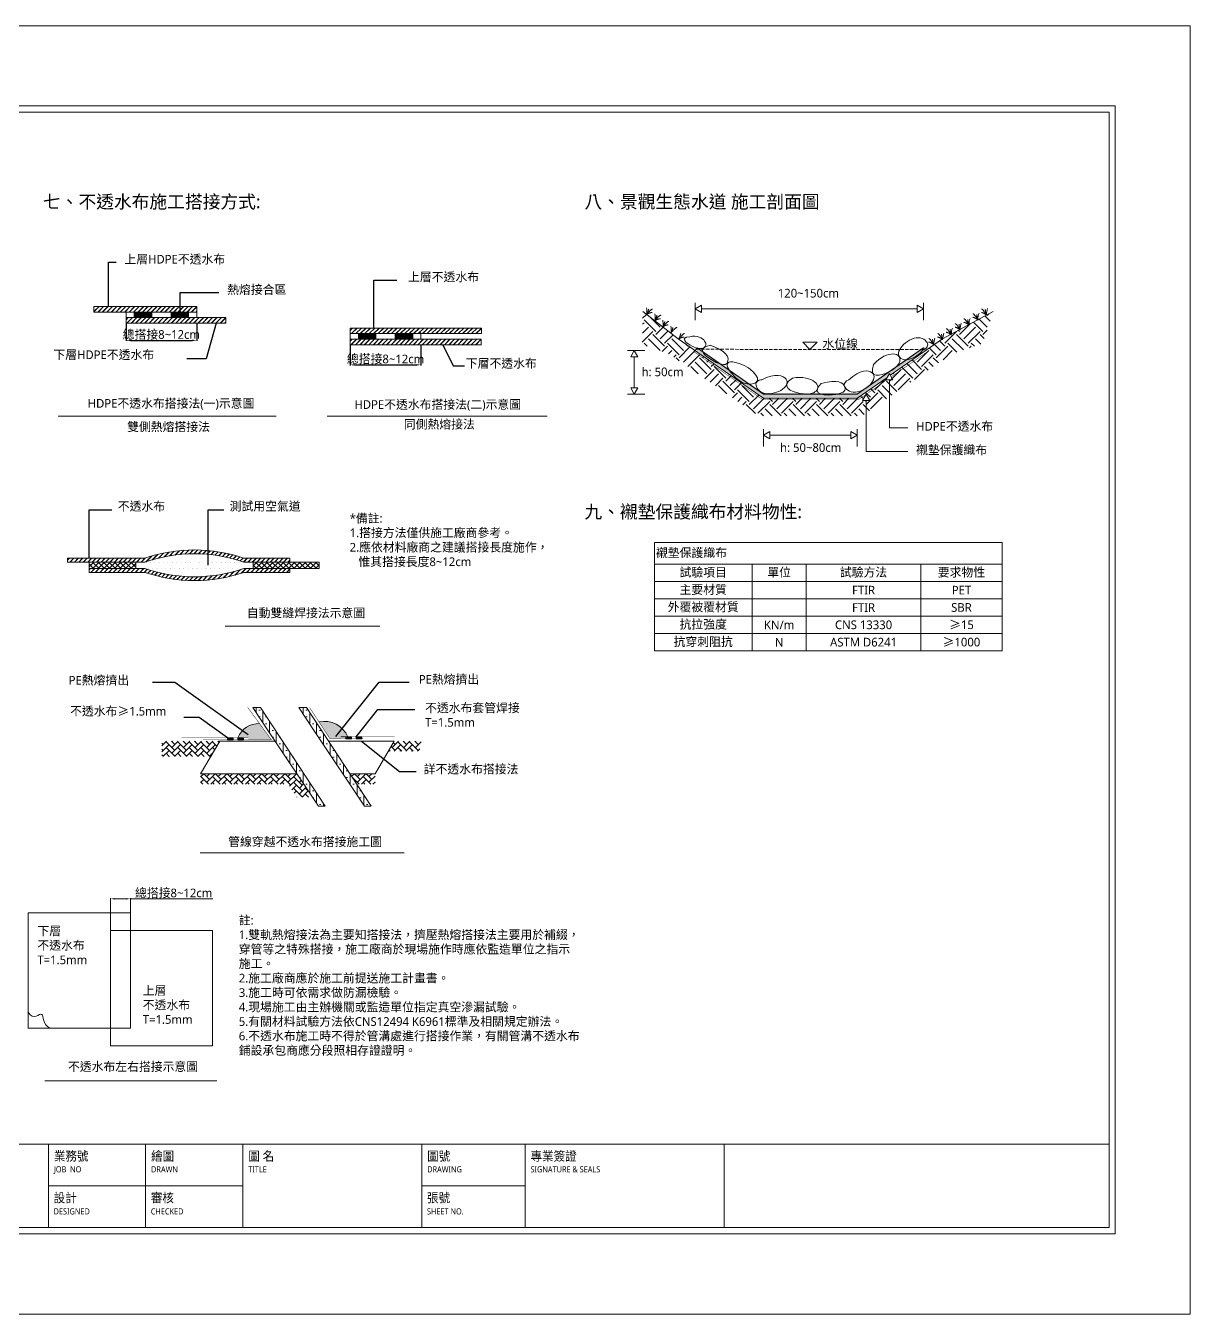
# Model space of a CAD drawing. Header units: millimetres. Extents: x 4039 to 8239, y -1070 to 1900.
# Drawn here: x 5554 to 8239, y -1070 to 1900 of the extents above; entities that cross this region are included whole.
import ezdxf
from ezdxf.enums import TextEntityAlignment as Align

# ---------------------------------------------------------------- set-up
doc = ezdxf.new("R2010")
doc.units = ezdxf.units.MM
doc.header["$LTSCALE"] = 2
doc.linetypes.add('DASH', pattern=[0.35, 0.25, -0.1])
doc.styles.get("Standard").update_dxf_attribs({"font": 'Microsoft JhengHei.ttf', "height": 20})
doc.styles.add('圖框文字', font='Microsoft JhengHei.ttf')
doc.styles.add('微軟正黑體-20', font='Microsoft JhengHei.ttf', dxfattribs={"height": 20})
doc.dimstyles.new('ISO-25', dxfattribs={"dimtxt": 18, "dimasz": 10, "dimexe": 1.25, "dimexo": 0.625, "dimtad": 1, "dimtxsty": 'Standard', "dimcen": 2.5, "dimadec": 0, "dimazin": 0, "dimtfac": 1, "dimtmove": 0, "dimatfit": 3, "dimfxl": 1, "dimarcsym": 0})

# ---------------------------------------------------------------- blocks, each defined once
blk = doc.blocks.new('*D15')
at = {"color": 0, "lineweight": -2, "transparency": 16777216}
for p, q in [((5785, 1213.7), (5785, 1173.7)), ((5948, 1213.7), (5948, 1173.7)), ((5795, 1174.9), (5938, 1174.9))]:
    blk.add_line(p, q, dxfattribs=at)
at = {"color": 0, "transparency": 16777216}
for points in [[(5795, 1176.6), (5795, 1173.3), (5785, 1174.9)], [(5938, 1176.6), (5938, 1173.3), (5948, 1174.9)]]:
    blk.add_solid(points, dxfattribs=at)
at = {"layer": 'Defpoints', "color": 0, "transparency": 16777216}
for p in [(5785, 1214.4), (5948, 1214.4), (5948, 1174.9)]:
    blk.add_point(p, dxfattribs=at)
at = {"color": 0, "lineweight": 5, "transparency": 16777216, "insert": (5866.5, 1187.3), "char_height": 20, "attachment_point": 5, "style": '微軟正黑體-20'}
blk.add_mtext('總搭接8~12cm', dxfattribs=at)
blk = doc.blocks.new('*D16')
at = {"color": 0, "lineweight": -2, "transparency": 16777216}
for p, q in [((6301.9, 1164.1), (6301.9, 1117.2)), ((6464.9, 1164.1), (6464.9, 1117.2)), ((6311.9, 1118.4), (6454.9, 1118.4))]:
    blk.add_line(p, q, dxfattribs=at)
at = {"color": 0, "transparency": 16777216}
for points in [[(6311.9, 1120.1), (6311.9, 1116.8), (6301.9, 1118.4)], [(6454.9, 1120.1), (6454.9, 1116.8), (6464.9, 1118.4)]]:
    blk.add_solid(points, dxfattribs=at)
at = {"layer": 'Defpoints', "color": 0, "transparency": 16777216}
for p in [(6301.9, 1164.7), (6464.9, 1164.7), (6464.9, 1118.4)]:
    blk.add_point(p, dxfattribs=at)
at = {"color": 0, "lineweight": 5, "transparency": 16777216, "insert": (6383.4, 1130.8), "char_height": 20, "attachment_point": 5, "style": '微軟正黑體-20'}
blk.add_mtext('{\\fMicrosoft JhengHei|b0|i0|c136|p34;總搭接8~12cm}', dxfattribs=at)

msp = doc.modelspace()

# ---------------------------------------------------------------- hatches: boundary and pattern name
at = {"lineweight": 5}
h = msp.add_hatch(dxfattribs=at)
h.set_pattern_fill('JIS_LC_8', color=256, scale=0.93)
h.set_pattern_definition([(45, (1685.2646, -373.695), (-5.129353, 5.129353), []), (45, (1685.6366, -373.695), (-5.129353, 5.129353), [])])
h.paths.add_polyline_path([(5711.057, 1252.965), (5711.057, 1240.098), (5948.008, 1240.098), (5948.008, 1252.965)])
h.paths.add_polyline_path([(5785.011, 1214.366), (6015.031, 1214.366), (6015.031, 1227.232), (5785.011, 1227.232)])
h = msp.add_hatch(dxfattribs=at)
h.set_pattern_fill('NET3', color=256, scale=0.93)
h.set_pattern_definition([(0, (1685.2646, -373.6953), (0, 2.95275), []), (60, (1685.2646, -373.6953), (-2.5571565, 1.476375), []), (120, (1685.2646, -373.6953), (-2.5571565, -1.476375), [])])
h.paths.add_polyline_path([(5803.909, 1240.098), (5803.909, 1227.232), (5844.312, 1227.232), (5844.312, 1240.098)])
h.paths.add_polyline_path([(5929.296, 1227.232), (5929.296, 1240.098), (5888.894, 1240.098), (5888.894, 1227.232)])
h = msp.add_hatch(dxfattribs=at)
h.set_pattern_fill('NET3', color=256, scale=0.93)
h.set_pattern_definition([(0, (2202.1644, -423.351), (0, 2.95275), []), (60, (2202.1644, -423.351), (-2.5571565, 1.476375), []), (120, (2202.1644, -423.351), (-2.5571565, -1.476375), [])])
h.paths.add_polyline_path([(6320.809, 1190.443), (6320.809, 1177.577), (6361.211, 1177.577), (6361.211, 1190.443)])
h.paths.add_polyline_path([(6446.196, 1177.577), (6446.196, 1190.443), (6405.794, 1190.443), (6405.794, 1177.577)])
h = msp.add_hatch(color=256, dxfattribs=at)
h.dxf.hatch_style = 1
h.paths.add_polyline_path([(7254.709, 1044.041), (7470.861, 1044.041), (7628.087, 1153.945), (7623.705, 1160.213), (7470.861, 1053.372), (7254.709, 1053.372), (7101.864, 1160.213), (7097.483, 1153.945)])
h = msp.add_hatch(dxfattribs=at)
h.set_pattern_fill('JIS_LC_8', color=256, scale=0.93)
h.set_pattern_definition([(45, (2276.801, -540.208), (-5.129353, 5.129353), []), (45, (2277.173, -540.208), (-5.129353, 5.129353), [])])
edge = h.paths.add_edge_path()
edge.add_arc((5942.727, 342.208), 349.564, 70.946011, 109.053989)
edge.add_line((5828.609, 672.62), (5649.829, 672.62))
edge.add_line((5649.829, 672.62), (5649.829, 663.732))
edge.add_line((5649.829, 663.732), (5699.725, 663.732))
edge.add_line((5699.725, 663.732), (5807.334, 663.732))
edge.add_line((5807.334, 663.732), (5828.609, 663.732))
edge.add_arc((5942.727, 333.32), 349.564, 70.946011, 109.053989, ccw=False)
edge.add_line((6056.846, 663.732), (6162.937, 663.732))
edge.add_line((6162.937, 663.732), (6162.937, 672.62))
edge.add_line((6162.937, 672.62), (6056.846, 672.62))
edge = h.paths.add_edge_path()
edge.add_line((5828.609, 648.988), (5699.725, 648.988))
edge.add_line((5699.725, 648.988), (5699.725, 640.101))
edge.add_line((5699.725, 640.101), (5828.609, 640.101))
edge.add_arc((5942.727, 970.513), 349.564, 250.946011, 289.053989)
edge.add_line((6056.846, 640.101), (6162.937, 640.101))
edge.add_line((6162.937, 640.101), (6162.937, 648.988))
edge.add_line((6162.937, 648.988), (6078.121, 648.988))
edge.add_line((6078.121, 648.988), (6056.846, 648.988))
edge.add_arc((5942.727, 979.4), 349.564, 250.946011, 289.053989, ccw=False)
h = msp.add_hatch(dxfattribs=at)
h.set_pattern_fill('ANSI37', color=256, scale=2.79)
h.set_pattern_definition([(45, (2276.801, -540.208), (-6.263729, 6.263729), []), (135, (2276.801, -540.208), (-6.263729, -6.263729), [])])
h.paths.add_polyline_path([(6230.478, 648.988), (6230.478, 663.732), (6078.121, 663.732), (6078.121, 648.988)])
h.paths.add_polyline_path([(5699.725, 663.732), (5699.725, 648.988), (5807.334, 648.988), (5807.334, 663.732)])
h = msp.add_hatch(dxfattribs=at)
h.set_pattern_fill('SACNCR', color=256, scale=6.51, angle=45)
h.set_pattern_definition([(90, (3806.236, -445.1), (-15.50194, 0), []), (90, (3813.987, -437.349), (-15.50194, 0), [0, -15.50194])])
h.paths.add_polyline_path([(6200.815, 328.816), (6183.397, 328.816), (6220.407, 272.403), (6270.228, 197.588), (6334.623, 100.887), (6350.347, 100.887)])
h.paths.add_polyline_path([(6114.577, 272.403), (6164.397, 197.588), (6228.792, 100.887), (6244.517, 100.887), (6094.985, 328.816), (6077.567, 328.816)])
h = msp.add_hatch(color=256, dxfattribs=at)
h.dxf.hatch_style = 1
h.paths.add_polyline_path([(6092.909, 291.343, 0.32566961), (6043.089, 258.788), (6066.839, 258.788), (6066.839, 253.869), (6120.333, 253.869)])
h = msp.add_hatch(color=256, dxfattribs=at)
h.dxf.hatch_style = 1
h.paths.add_polyline_path([(6229.989, 295.31), (6255.582, 256.299), (6280.509, 256.299), (6280.509, 261.218), (6296.374, 261.218, 0.35697986)])
h = msp.add_hatch(dxfattribs=at)
h.set_pattern_fill('AR-HBONE', color=256, scale=0.093)
h.set_pattern_definition([(45, (3806.236, -445.1), (0, 13.36262), [28.3464, -9.4488]), (135, (3812.918, -438.419), (1e-15, 13.36262), [28.3464, -9.4488])])
h.paths.add_polyline_path([(6465.589, 250.794), (6402.575, 250.794), (6388.884, 227.759), (6461.259, 227.759)])
h.paths.add_polyline_path([(6359.065, 175.979), (6301.083, 175.979), (6316.787, 152.042), (6359.065, 152.042)])
h.paths.add_polyline_path([(6178.787, 175.979), (5956.949, 175.979), (5956.949, 152.042), (6158.785, 152.042), (6178.686, 122.158), (6214.628, 122.158)])
h.paths.add_polyline_path([(6001.253, 250.794), (5867.584, 250.794), (5867.584, 215.706), (5980.474, 215.706)])
h = msp.add_hatch(dxfattribs=at)
h.set_pattern_fill('ANSI37', color=256)
h.set_pattern_definition([(45, (2106.339, -512.0898), (-2.245064, 2.245064), []), (135, (2106.339, -512.0898), (-2.245064, -2.245064), [])])
h.paths.add_polyline_path([(6031.878, 253.869), (6031.878, 258.788), (6019.244, 258.788), (6019.244, 253.869)])
h.paths.add_polyline_path([(6055.723, 253.869), (6055.723, 258.788), (6043.089, 258.788), (6043.089, 253.869)])
h = msp.add_hatch(dxfattribs=at)
h.set_pattern_fill('ANSI37', color=256)
h.set_pattern_definition([(45, (2379.036, -509.6603), (-2.245064, 2.245064), []), (135, (2379.036, -509.6603), (-2.245064, -2.245064), [])])
h.paths.add_polyline_path([(6304.576, 256.299), (6304.576, 261.218), (6291.941, 261.218), (6291.941, 256.299)])
h.paths.add_polyline_path([(6328.42, 256.299), (6328.42, 261.218), (6315.786, 261.218), (6315.786, 256.299)])

# ---------------------------------------------------------------- linework, layer by layer
for p, q in [((4038.685, 1900.017, 163.187), (8238.685, 1900.017, 163.187)), ((8238.685, 1900.017, 163.187), (8238.685, -1069.983, 163.187)), ((4225.722, 1701.198, 163.187), (8051.647, 1701.198, 163.187)), ((8051.647, 1701.198, 326.374), (4225.722, 1701.198, 326.374)), ((8051.647, 1701.198, 163.187), (8051.647, -677.989, 163.187)), ((8051.647, -870.247, 326.374), (8051.647, 1701.198, 326.374)), ((7097.483, 1261.369), (7097.483, 1221.048)), ((7111.957, 1247.662), (7609.415, 1247.662)), ((7623.889, 1261.369), (7623.889, 1221.048)), ((7058.078, 1178.727), (6976.375, 1241.517)), ((7667.492, 1178.727), (7784.642, 1241.517)), ((7254.709, 1041.278), (7058.078, 1178.727)), ((7345.283, 1170.424), (7378.28, 1170.424)), ((7547.21, 1094.648), (7667.492, 1178.727)), ((6941.177, 1151.182), (6981.065, 1151.182)), ((6956.904, 1136.708), (6956.904, 1065.083)), ((7101.864, 1157.45), (7097.483, 1151.182)), ((7254.709, 1050.609), (7101.864, 1157.45)), ((7470.861, 1050.609), (7623.705, 1157.45)), ((7623.705, 1157.45), (7628.087, 1151.182)), ((7470.861, 1041.278), (7539.756, 1089.437)), ((7544.987, 1084.025), (7544.987, 973.225)), ((6941.177, 1050.609), (6981.065, 1050.609)), ((7254.709, 1050.609), (7470.861, 1050.609)), ((7254.709, 1041.278), (7470.861, 1041.278)), ((7491.515, 1036.098), (7491.515, 918.81)), ((5628.895, 999.811), (6131.022, 999.811)), ((6248.544, 999.811), (6755.627, 999.811)), ((7254.709, 970.255), (7254.709, 929.934)), ((7269.183, 956.548), (7456.387, 956.548)), ((7470.861, 970.255), (7470.861, 929.934)), ((7544.987, 973.225), (7587.392, 973.225)), ((7491.515, 918.81), (7587.392, 918.81)), ((7003.239, 709.064), (7804.816, 709.064)), ((7003.239, 709.064), (7003.239, 459.064)), ((7804.816, 709.064), (7804.816, 459.064)), ((6162.937, 672.62), (6162.937, 663.732)), ((7003.239, 659.064), (7804.816, 659.064)), ((7228.317, 659.064), (7228.317, 459.064)), ((7353.395, 659.064), (7353.395, 459.064)), ((7617.598, 659.064), (7617.598, 459.064)), ((6162.937, 640.101), (6162.937, 648.988)), ((7003.239, 619.064), (7804.816, 619.064)), ((7003.239, 579.064), (7804.816, 579.064)), ((7003.239, 539.064), (7804.816, 539.064)), ((6013.575, 515.702), (6370.297, 515.702)), ((7003.239, 499.064), (7804.816, 499.064)), ((7003.239, 459.064), (7804.816, 459.064)), ((6304.576, 261.218), (6280.509, 261.218)), ((5955.626, -6.697), (6426.37, -6.697)), ((5749.408, -184.589), (5749.408, -111.154)), ((5759.408, -112.404), (5784.94, -112.404)), ((5794.94, -112.404), (5984.899, -112.404)), ((5598.001, -531.975), (5994.359, -531.975)), ((8051.647, -677.989, 163.187), (4225.722, -677.989, 163.187)), ((8051.647, -677.989, 326.374), (4225.722, -677.989, 326.374)), ((5605.907, -677.989, 326.374), (5605.907, -870.247, 326.374)), ((5830.004, -677.989, 326.374), (5830.004, -870.247, 326.374)), ((6054.101, -677.989, 326.374), (6054.101, -870.247, 326.374)), ((6466.645, -677.989, 326.374), (6466.645, -870.247, 326.374)), ((6704.896, -677.989, 326.374), (6704.896, -870.247, 326.374)), ((7163.753, -677.989, 326.374), (7163.753, -870.247, 326.374)), ((5605.907, -774.118, 326.374), (6054.101, -774.118, 326.374)), ((6466.645, -774.118, 326.374), (6704.896, -774.118, 326.374)), ((4225.722, -870.247, 326.374), (8051.647, -870.247, 326.374)), ((8238.685, -1069.983, 163.187), (4038.685, -1069.983, 163.187))]:
    msp.add_line(p, q, dxfattribs=at)
at = {"color": 4, "lineweight": 5}
for p, q in [((8065.86, 1715.41, 326.374), (4211.51, 1715.41, 326.374)), ((8065.86, -884.459, 326.374), (8065.86, 1715.41, 326.374)), ((4211.51, -884.459, 326.374), (8065.86, -884.459, 326.374))]:
    msp.add_line(p, q, dxfattribs=at)
at = {"linetype": 'Continuous', "lineweight": 5}
for p, q in [((6976.148, 1225.684), (6985.2, 1234.735)), ((7006.366, 1195.285), (6979.426, 1222.226)), ((7016.469, 1205.388), (6993.505, 1228.353)), ((7770.811, 1205.388), (7752.116, 1224.083)), ((7777.21, 1219.194), (7765.271, 1231.134)), ((7770.811, 1232.329), (7774.635, 1236.153)), ((6301.91, 1198.052), (6307.167, 1203.309)), ((6301.91, 1197.68), (6307.539, 1203.309)), ((6304.56, 1190.443), (6317.426, 1203.309)), ((6304.932, 1190.443), (6317.798, 1203.309)), ((6314.818, 1190.443), (6327.685, 1203.309)), ((6315.19, 1190.443), (6328.057, 1203.309)), ((6325.077, 1190.443), (6337.943, 1203.309)), ((6325.449, 1190.443), (6338.315, 1203.309)), ((6335.336, 1190.443), (6348.202, 1203.309)), ((6335.708, 1190.443), (6348.574, 1203.309)), ((6345.594, 1190.443), (6358.461, 1203.309)), ((6345.966, 1190.443), (6358.833, 1203.309)), ((6355.853, 1190.443), (6368.719, 1203.309)), ((6356.225, 1190.443), (6369.091, 1203.309)), ((6366.112, 1190.443), (6378.978, 1203.309)), ((6366.484, 1190.443), (6379.35, 1203.309)), ((6376.371, 1190.443), (6389.237, 1203.309)), ((6376.743, 1190.443), (6389.609, 1203.309)), ((6386.629, 1190.443), (6399.495, 1203.309)), ((6387.001, 1190.443), (6399.867, 1203.309)), ((6396.888, 1190.443), (6409.754, 1203.309)), ((6397.26, 1190.443), (6410.126, 1203.309)), ((6407.147, 1190.443), (6420.013, 1203.309)), ((6407.519, 1190.443), (6420.385, 1203.309)), ((6417.405, 1190.443), (6430.272, 1203.309)), ((6417.777, 1190.443), (6430.644, 1203.309)), ((6427.664, 1190.443), (6440.53, 1203.309)), ((6428.036, 1190.443), (6440.902, 1203.309)), ((6437.923, 1190.443), (6450.789, 1203.309)), ((6438.295, 1190.443), (6451.161, 1203.309)), ((6448.181, 1190.443), (6461.048, 1203.309)), ((6448.553, 1190.443), (6461.42, 1203.309)), ((6458.44, 1190.443), (6471.306, 1203.309)), ((6458.812, 1190.443), (6471.678, 1203.309)), ((6462.704, 1190.443), (6464.908, 1192.647)), ((6463.076, 1190.443), (6464.908, 1192.275)), ((6468.699, 1190.443), (6481.565, 1203.309)), ((6469.071, 1190.443), (6481.937, 1203.309)), ((6478.958, 1190.443), (6491.824, 1203.309)), ((6479.33, 1190.443), (6492.196, 1203.309)), ((6489.216, 1190.443), (6502.083, 1203.309)), ((6489.588, 1190.443), (6502.455, 1203.309)), ((6499.475, 1190.443), (6512.341, 1203.309)), ((6499.847, 1190.443), (6512.713, 1203.309)), ((6509.734, 1190.443), (6522.6, 1203.309)), ((6510.106, 1190.443), (6522.972, 1203.309)), ((6519.992, 1190.443), (6532.859, 1203.309)), ((6520.364, 1190.443), (6533.231, 1203.309)), ((6530.251, 1190.443), (6543.117, 1203.309)), ((6530.623, 1190.443), (6543.489, 1203.309)), ((6540.51, 1190.443), (6553.376, 1203.309)), ((6540.882, 1190.443), (6553.748, 1203.309)), ((6550.769, 1190.443), (6563.635, 1203.309)), ((6551.141, 1190.443), (6564.007, 1203.309)), ((6561.027, 1190.443), (6573.893, 1203.309)), ((6561.399, 1190.443), (6574.265, 1203.309)), ((6571.286, 1190.443), (6584.152, 1203.309)), ((6571.658, 1190.443), (6584.524, 1203.309)), ((6581.545, 1190.443), (6594.411, 1203.309)), ((6581.917, 1190.443), (6594.783, 1203.309)), ((6591.803, 1190.443), (6604.266, 1202.905)), ((6592.175, 1190.443), (6604.266, 1202.533)), ((6975.363, 1171.017), (6999.631, 1195.285)), ((6975.657, 1191.517), (6989.529, 1205.388)), ((6975.952, 1212.017), (6979.426, 1215.491)), ((7026.572, 1161.609), (6999.631, 1188.55)), ((7006.366, 1188.55), (7023.283, 1205.467)), ((7016.469, 1178.447), (7034.709, 1196.687)), ((7673.151, 1168.344), (7700.091, 1195.285)), ((7727.032, 1161.609), (7700.091, 1188.55)), ((7706.826, 1195.285), (7703.881, 1198.231)), ((7706.826, 1188.55), (7731.091, 1212.815)), ((7716.929, 1178.447), (7743.87, 1205.388)), ((7727.032, 1168.344), (7753.973, 1195.285)), ((7760.708, 1195.285), (7738.961, 1217.033)), ((7763.752, 1178.771), (7753.973, 1188.55)), ((7760.708, 1188.55), (7770.153, 1197.995)), ((6301.91, 1173.271), (6306.216, 1177.577)), ((6301.91, 1172.899), (6306.588, 1177.577)), ((6303.608, 1164.71), (6316.475, 1177.577)), ((6303.98, 1164.71), (6316.847, 1177.577)), ((6313.867, 1164.71), (6326.733, 1177.577)), ((6314.239, 1164.71), (6327.105, 1177.577)), ((6324.126, 1164.71), (6336.992, 1177.577)), ((6324.498, 1164.71), (6337.364, 1177.577)), ((6334.385, 1164.71), (6347.251, 1177.577)), ((6334.757, 1164.71), (6347.623, 1177.577)), ((6344.643, 1164.71), (6357.509, 1177.577)), ((6345.015, 1164.71), (6357.881, 1177.577)), ((6354.902, 1164.71), (6367.768, 1177.577)), ((6355.274, 1164.71), (6368.14, 1177.577)), ((6365.161, 1164.71), (6378.027, 1177.577)), ((6365.533, 1164.71), (6378.399, 1177.577)), ((6375.419, 1164.71), (6388.286, 1177.577)), ((6375.791, 1164.71), (6388.658, 1177.577)), ((6385.678, 1164.71), (6398.544, 1177.577)), ((6386.05, 1164.71), (6398.916, 1177.577)), ((6395.937, 1164.71), (6408.803, 1177.577)), ((6396.309, 1164.71), (6409.175, 1177.577)), ((6406.195, 1164.71), (6419.062, 1177.577)), ((6406.567, 1164.71), (6419.434, 1177.577)), ((6416.454, 1164.71), (6429.32, 1177.577)), ((6416.826, 1164.71), (6429.692, 1177.577)), ((6426.713, 1164.71), (6439.579, 1177.577)), ((6427.085, 1164.71), (6439.951, 1177.577)), ((6436.972, 1164.71), (6449.838, 1177.577)), ((6437.344, 1164.71), (6450.21, 1177.577)), ((6447.23, 1164.71), (6460.097, 1177.577)), ((6447.602, 1164.71), (6460.469, 1177.577)), ((6457.489, 1164.71), (6470.355, 1177.577)), ((6457.861, 1164.71), (6470.727, 1177.577)), ((6467.748, 1164.71), (6480.614, 1177.577)), ((6468.12, 1164.71), (6480.986, 1177.577)), ((6478.006, 1164.71), (6490.873, 1177.577)), ((6478.378, 1164.71), (6491.245, 1177.577)), ((6488.265, 1164.71), (6501.131, 1177.577)), ((6488.637, 1164.71), (6501.503, 1177.577)), ((6498.524, 1164.71), (6511.39, 1177.577)), ((6498.896, 1164.71), (6511.762, 1177.577)), ((6508.783, 1164.71), (6521.649, 1177.577)), ((6509.155, 1164.71), (6522.021, 1177.577)), ((6519.041, 1164.71), (6531.907, 1177.577)), ((6519.413, 1164.71), (6532.279, 1177.577)), ((6529.3, 1164.71), (6542.166, 1177.577)), ((6529.672, 1164.71), (6542.538, 1177.577)), ((6539.559, 1164.71), (6552.425, 1177.577)), ((6539.931, 1164.71), (6552.797, 1177.577)), ((6549.817, 1164.71), (6562.684, 1177.577)), ((6550.189, 1164.71), (6563.056, 1177.577)), ((6560.076, 1164.71), (6572.942, 1177.577)), ((6560.448, 1164.71), (6573.314, 1177.577)), ((6570.335, 1164.71), (6583.201, 1177.577)), ((6570.707, 1164.71), (6583.573, 1177.577)), ((6580.593, 1164.71), (6593.46, 1177.577)), ((6580.965, 1164.71), (6593.832, 1177.577)), ((6590.852, 1164.71), (6603.718, 1177.577)), ((6591.224, 1164.71), (6604.09, 1177.577)), ((6986.195, 1161.575), (6979.426, 1168.344)), ((7016.469, 1151.506), (6989.529, 1178.447)), ((7021.053, 1149.355), (7033.307, 1161.609)), ((7026.572, 1168.344), (7046.134, 1187.906)), ((7060.248, 1141.404), (7033.307, 1168.344)), ((7070.351, 1151.506), (7043.41, 1178.447)), ((7060.248, 1134.669), (7085.287, 1159.707)), ((7080.454, 1161.609), (7075.548, 1166.515)), ((7663.048, 1151.506), (7648.855, 1165.699)), ((7652.945, 1134.669), (7679.886, 1161.609)), ((7673.151, 1161.609), (7660.747, 1174.012)), ((7700.5, 1147.73), (7679.886, 1168.344)), ((7715.653, 1152.782), (7689.988, 1178.447)), ((7729.586, 1157.428), (7733.767, 1161.609)), ((7740.909, 1161.203), (7733.767, 1168.344)), ((7756.062, 1166.256), (7743.87, 1178.447)), ((7036.014, 1144.11), (7043.41, 1151.506)), ((7048.295, 1136.186), (7053.513, 1141.404)), ((7060.365, 1127.817), (7053.513, 1134.669)), ((7070.351, 1124.566), (7097.179, 1151.394)), ((7080.454, 1114.463), (7107.394, 1141.404)), ((7134.335, 1107.728), (7107.394, 1134.669)), ((7114.13, 1134.669), (7117, 1137.539)), ((7124.232, 1124.566), (7128.893, 1129.226)), ((7619.269, 1107.728), (7597.321, 1129.676)), ((7609.166, 1124.566), (7636.107, 1151.506)), ((7619.269, 1114.463), (7646.21, 1141.404)), ((7652.945, 1141.404), (7636.962, 1157.386)), ((7658.034, 1122.844), (7646.21, 1134.669)), ((7668.773, 1130.291), (7689.988, 1151.506)), ((7104.306, 1097.346), (7087.189, 1114.463)), ((7124.232, 1097.625), (7097.292, 1124.566)), ((7119.885, 1086.542), (7141.07, 1107.728)), ((7134.335, 1114.463), (7140.785, 1120.913)), ((7168.011, 1087.522), (7141.07, 1114.463)), ((7545.182, 1080.787), (7572.123, 1107.728)), ((7555.285, 1097.625), (7553.715, 1099.195)), ((7599.063, 1087.522), (7573.536, 1113.05)), ((7609.166, 1097.625), (7585.428, 1121.363)), ((7602.861, 1084.584), (7626.004, 1107.728)), ((7634.171, 1106.296), (7626.004, 1114.463)), ((7646.103, 1114.57), (7636.107, 1124.566)), ((7131.817, 1078.269), (7151.173, 1097.625)), ((7143.748, 1069.995), (7161.276, 1087.522)), ((7170.218, 1051.639), (7151.173, 1070.684)), ((7188.217, 1053.846), (7161.276, 1080.787)), ((7168.011, 1080.787), (7180.427, 1093.203)), ((7178.114, 1070.684), (7192.319, 1084.89)), ((7188.217, 1060.581), (7204.212, 1076.577)), ((7231.995, 1043.743), (7205.055, 1070.684)), ((7511.506, 1060.581), (7538.447, 1087.522)), ((7550.649, 1048.379), (7528.344, 1070.684)), ((7562.581, 1056.653), (7538.447, 1080.787)), ((7555.285, 1070.684), (7582.225, 1097.625)), ((7565.387, 1060.581), (7592.328, 1087.522)), ((7582.467, 1070.442), (7582.225, 1070.684)), ((7594.399, 1078.716), (7592.328, 1080.787)), ((7183.52, 1042.415), (7194.952, 1053.846)), ((7221.893, 1033.641), (7194.952, 1060.581)), ((7195.452, 1034.141), (7205.055, 1043.743)), ((7221.893, 1026.905), (7243.854, 1048.866)), ((7231.995, 1016.803), (7256.471, 1041.278)), ((7275.774, 1033.641), (7268.136, 1041.278)), ((7275.774, 1026.905), (7290.147, 1041.278)), ((7285.877, 1016.803), (7310.353, 1041.278)), ((7329.656, 1033.641), (7322.018, 1041.278)), ((7329.656, 1026.905), (7344.029, 1041.278)), ((7339.759, 1016.803), (7364.234, 1041.278)), ((7383.537, 1033.641), (7375.899, 1041.278)), ((7383.537, 1026.905), (7397.91, 1041.278)), ((7393.64, 1016.803), (7418.116, 1041.278)), ((7437.419, 1033.641), (7429.781, 1041.278)), ((7437.419, 1026.905), (7451.792, 1041.278)), ((7447.522, 1016.803), (7474.462, 1043.743)), ((7485.239, 1039.702), (7478.396, 1046.545)), ((7501.403, 1043.743), (7490.288, 1054.858)), ((7491.3, 1026.905), (7518.241, 1053.846)), ((7501.403, 1016.803), (7528.344, 1043.743)), ((7511.506, 1053.846), (7502.181, 1063.171)), ((7538.718, 1040.105), (7518.241, 1060.581)), ((7207.384, 1025.867), (7215.157, 1033.641)), ((7236.13, 1005.933), (7215.157, 1026.905)), ((7242.098, 1006.7), (7269.039, 1033.641)), ((7275.132, 1000.607), (7258.936, 1016.803)), ((7295.338, 1000.607), (7269.039, 1026.905)), ((7295.98, 1006.7), (7322.921, 1033.641)), ((7329.014, 1000.607), (7312.818, 1016.803)), ((7349.219, 1000.607), (7322.921, 1026.905)), ((7349.861, 1006.7), (7376.802, 1033.641)), ((7382.895, 1000.607), (7366.699, 1016.803)), ((7403.101, 1000.607), (7376.802, 1026.905)), ((7403.743, 1006.7), (7430.684, 1033.641)), ((7436.777, 1000.607), (7420.581, 1016.803)), ((7456.982, 1000.607), (7430.684, 1026.905)), ((7457.624, 1006.7), (7484.565, 1033.641)), ((7487.014, 1004.251), (7474.462, 1016.803)), ((7498.946, 1012.525), (7484.565, 1026.905)), ((7491.3, 1033.641), (7488.843, 1036.098)), ((7254.927, 1000.607), (7248.833, 1006.7)), ((7308.808, 1000.607), (7302.715, 1006.7)), ((7362.69, 1000.607), (7356.596, 1006.7)), ((7416.571, 1000.607), (7410.478, 1006.7)), ((7470.453, 1000.607), (7464.36, 1006.7))]:
    msp.add_line(p, q, dxfattribs=at)
at = {"linetype": 'DASH', "lineweight": 5, "ltscale": 16}
msp.add_line((7099.674, 1154.316), (7623.889, 1153.535), dxfattribs=at)
at = {"lineweight": 5}
for points in [[(5948.008, 1240.098), (5711.057, 1240.098), (5711.057, 1252.965), (5948.008, 1252.965)], [(5948.008, 1252.965), (5948.008, 1227.232), (5785.011, 1227.232), (5785.011, 1240.098)], [(5803.909, 1227.232), (5803.909, 1240.098)], [(5844.312, 1240.098), (5844.312, 1227.232)], [(5888.894, 1227.232), (5888.894, 1240.098)], [(5929.296, 1240.098), (5929.296, 1227.232)], [(6464.908, 1190.443), (6464.908, 1177.577), (6301.91, 1177.577), (6301.91, 1203.309)], [(6301.91, 1203.309), (6604.266, 1203.309), (6604.266, 1190.443), (6301.91, 1190.443)], [(6320.809, 1177.577), (6320.809, 1190.443)], [(6361.211, 1190.443), (6361.211, 1177.577)], [(6405.794, 1177.577), (6405.794, 1190.443)], [(6446.196, 1190.443), (6446.196, 1177.577)], [(7378.28, 1170.424), (7361.781, 1153.926), (7345.283, 1170.424)], [(5649.829, 672.62), (5828.609, 672.62)], [(5649.829, 672.62), (5649.829, 663.732), (5828.609, 663.732)], [(5699.725, 640.101), (5699.725, 663.732)], [(5807.334, 648.988), (5807.334, 663.732)], [(6056.846, 672.62), (6162.937, 672.62)], [(6056.846, 663.732), (6230.478, 663.732)], [(6078.121, 648.988), (6078.121, 663.732)], [(6230.478, 663.732), (6230.478, 648.988)], [(5699.725, 648.988), (5828.609, 648.988)], [(5699.725, 640.101), (5828.609, 640.101)], [(6056.846, 648.988), (6230.478, 648.988)], [(6056.846, 640.101), (6162.937, 640.101)], [(6077.567, 328.816), (6114.577, 272.403), (6228.792, 100.887), (6244.517, 100.887), (6094.985, 328.816)], [(6077.567, 328.816), (6094.985, 328.816)], [(6183.397, 328.816), (6220.407, 272.403), (6334.623, 100.887), (6350.347, 100.887), (6200.815, 328.816)], [(6183.397, 328.816), (6200.815, 328.816)], [(6001.253, 250.794), (5956.949, 175.979), (6178.787, 175.979)], [(6001.253, 250.794), (6128.967, 250.794)], [(6403.531, 250.794), (6252.001, 250.794)], [(6304.576, 261.218), (6304.576, 256.299), (6291.941, 256.299), (6291.941, 261.218)], [(6403.531, 250.794), (6359.065, 175.979), (6301.083, 175.979)], [(5794.94, -111.154), (5794.94, -410.485), (5559.736, -410.485), (5559.736, -144.514), (5794.94, -144.514)]]:
    msp.add_lwpolyline(points, dxfattribs=at)
for points in [[(7111.957, 1256.019), (7097.483, 1247.662), (7111.957, 1239.306)], [(7609.415, 1239.306), (7623.889, 1247.662), (7609.415, 1256.019)], [(5785.011, 1227.232), (6015.031, 1227.232), (6015.031, 1214.366), (5785.011, 1214.366)], [(6301.91, 1177.577), (6604.09, 1177.577), (6604.09, 1164.71), (6301.91, 1164.71)], [(6965.261, 1136.708), (6956.904, 1151.182), (6948.548, 1136.708)], [(7553.344, 1084.025), (7544.987, 1098.499), (7536.631, 1084.025)], [(6948.548, 1065.083), (6956.904, 1050.609), (6965.261, 1065.083)], [(7499.871, 1036.098), (7491.515, 1050.572), (7483.158, 1036.098)], [(7269.183, 964.905), (7254.709, 956.548), (7269.183, 948.192)], [(7456.387, 948.192), (7470.861, 956.548), (7456.387, 964.905)], [(6019.244, 258.788), (6031.878, 258.788), (6031.878, 253.869), (6019.244, 253.869)], [(6043.089, 258.788), (6055.723, 258.788), (6055.723, 253.869), (6043.089, 253.869)], [(6315.786, 261.218), (6328.42, 261.218), (6328.42, 256.299), (6315.786, 256.299)], [(5749.408, -185.214), (5984.612, -185.214), (5984.612, -451.186), (5749.408, -451.186)]]:
    msp.add_lwpolyline(points, close=True, dxfattribs=at)
at = {"lineweight": 5, "const_width": 1}
for points in [[(7095.092, 1148.145), (7252.531, 1038.462), (7474.087, 1038.462), (7539.662, 1084.025)], [(7549.427, 1090.809), (7634.382, 1149.837)], [(6065.486, 328.816), (6120.333, 253.869), (5962.558, 253.869)], [(6208.007, 328.816), (6255.582, 256.299), (6331.347, 256.299)], [(6066.839, 258.788), (5913.623, 258.788)], [(6280.509, 261.218), (6404.045, 261.218)]]:
    msp.add_lwpolyline(points, dxfattribs=at)
at = {"lineweight": 5}
for centre, radius, start, end in [((5942.727, 342.208), 349.564, 70.946011, 109.053989), ((5942.727, 333.32), 349.564, 70.946011, 109.053989), ((5942.727, 979.4), 349.564, 250.946011, 289.053989), ((5942.727, 970.513), 349.564, 250.946011, 289.053989), ((6090.339, 240.877), 50.531, 87.08425, 159.239671), ((6242.349, 237.698), 58.923, 23.526057, 102.108222)]:
    msp.add_arc(centre, radius, start, end, dxfattribs=at)
for points, degree in [([(6985.781, 1234.304), (6986.199, 1240.617), (6986.498, 1246.383), (6985.23, 1250.204)], 3), ([(7768.692, 1232.582), (7769.185, 1238.89), (7769.715, 1244.639), (7771.518, 1248.239)], 3), ([(6985.781, 1234.304), (6988.626, 1240.554), (6990.183, 1247.079)], 2), ([(6985.781, 1234.304), (6996.406, 1248.149), (6999.153, 1246.94)], 2), ([(6985.781, 1234.304), (6990.627, 1238.568), (6998.153, 1239.088)], 2), ([(7004.604, 1219.859), (7005.022, 1226.172), (7005.322, 1231.938), (7004.054, 1235.759)], 3), ([(7004.604, 1219.859), (7007.449, 1226.108), (7009.006, 1232.633)], 2), ([(7004.604, 1219.859), (7015.229, 1233.703), (7017.976, 1232.495)], 2), ([(7004.604, 1219.859), (7009.45, 1224.122), (7016.976, 1224.643)], 2), ([(7022.93, 1205.795), (7023.348, 1212.108), (7023.647, 1217.874), (7022.379, 1221.696)], 3), ([(7022.93, 1205.795), (7025.774, 1212.045), (7027.331, 1218.57)], 2), ([(7022.93, 1205.795), (7033.555, 1219.64), (7036.301, 1218.431)], 2), ([(7728.241, 1209.924), (7719.713, 1225.15), (7716.821, 1224.348)], 2), ([(7728.241, 1209.924), (7726.323, 1216.517), (7725.718, 1223.198)], 2), ([(7728.241, 1209.924), (7728.734, 1216.231), (7729.264, 1221.981), (7731.068, 1225.581)], 3), ([(7748.942, 1221.519), (7744.758, 1226.434), (7737.385, 1228.029)], 2), ([(7748.942, 1221.519), (7740.414, 1236.745), (7737.522, 1235.943)], 2), ([(7748.942, 1221.519), (7747.024, 1228.112), (7746.419, 1234.793)], 2), ([(7748.942, 1221.519), (7749.434, 1227.827), (7749.965, 1233.576), (7751.768, 1237.176)], 3), ([(7768.692, 1232.582), (7764.508, 1237.497), (7757.135, 1239.092)], 2), ([(7768.692, 1232.582), (7760.164, 1247.808), (7757.272, 1247.006)], 2), ([(7768.692, 1232.582), (7766.774, 1239.175), (7766.169, 1245.856)], 2), ([(7022.93, 1205.795), (7027.776, 1210.059), (7035.301, 1210.579)], 2), ([(7041.606, 1191.463), (7042.023, 1197.776), (7042.323, 1203.542), (7041.055, 1207.363)], 3), ([(7041.606, 1191.463), (7044.45, 1197.712), (7046.007, 1204.237)], 2), ([(7041.606, 1191.463), (7052.23, 1205.308), (7054.977, 1204.099)], 2), ([(7084.689, 1182.767), (7102.394, 1188.052), (7125.695, 1172.284), (7120.554, 1154.79), (7094.527, 1154.682), (7059.502, 1182.04), (7084.689, 1182.767)], 3), ([(7059.564, 1177.681), (7062.409, 1183.93), (7063.966, 1190.455)], 2), ([(7059.564, 1177.681), (7070.189, 1191.526), (7072.936, 1190.317)], 2), ([(7667.799, 1176.067), (7659.27, 1191.293), (7656.379, 1190.491)], 2), ([(7667.799, 1176.067), (7665.881, 1182.66), (7665.276, 1189.341)], 2), ([(7667.799, 1176.067), (7668.291, 1182.375), (7668.822, 1188.124), (7670.625, 1191.724)], 3), ([(7687.549, 1187.13), (7683.365, 1192.045), (7675.992, 1193.64)], 2), ([(7687.549, 1187.13), (7679.02, 1202.356), (7676.129, 1201.554)], 2), ([(7687.549, 1187.13), (7685.631, 1193.723), (7685.026, 1200.404)], 2), ([(7687.549, 1187.13), (7688.041, 1193.438), (7688.572, 1199.187), (7690.375, 1202.787)], 3), ([(7708.088, 1198.635), (7703.904, 1203.55), (7696.531, 1205.145)], 2), ([(7708.088, 1198.635), (7699.559, 1213.861), (7696.668, 1213.059)], 2), ([(7708.088, 1198.635), (7706.169, 1205.228), (7705.565, 1211.909)], 2), ([(7708.088, 1198.635), (7708.58, 1204.942), (7709.111, 1210.692), (7710.914, 1214.292)], 3), ([(7728.241, 1209.924), (7724.057, 1214.839), (7716.684, 1216.434)], 2), ([(7059.564, 1177.681), (7064.41, 1181.945), (7071.936, 1182.465)], 2), ([(7131.499, 1164.055), (7171.041, 1149.712), (7177.568, 1123.795), (7159.117, 1111.016), (7093.546, 1155.194), (7131.499, 1164.055)], 3), ([(7623.889, 1153.535), (7599.13, 1127.422), (7560.703, 1127.405), (7567.437, 1163.112), (7614.885, 1190.465), (7643.21, 1161.402), (7623.889, 1153.535), (7623.889, 1153.535)], 3), ([(7647.098, 1164.472), (7642.914, 1169.386), (7635.541, 1170.981)], 2), ([(7647.098, 1164.472), (7638.57, 1179.697), (7635.678, 1178.895)], 2), ([(7647.098, 1164.472), (7645.18, 1171.065), (7644.575, 1177.745)], 2), ([(7647.098, 1164.472), (7647.59, 1170.779), (7648.121, 1176.529), (7649.924, 1180.128)], 3), ([(7667.799, 1176.067), (7663.615, 1180.982), (7656.242, 1182.577)], 2), ([(7220.237, 1111.75), (7254.044, 1084.989), (7225.47, 1066.506), (7190.164, 1084.852), (7159.319, 1126.164), (7186.742, 1129.155), (7220.237, 1111.75)], 3), ([(7508.586, 1119.184), (7523.986, 1137.033), (7560.239, 1150.155), (7575.487, 1130.36), (7554.636, 1101.424), (7496.089, 1084.646), (7508.586, 1119.184)], 3), ([(7250.595, 1083.905), (7282.654, 1100.249), (7318.88, 1087.43), (7300.606, 1056.023), (7246.748, 1046.088), (7229.756, 1082.943), (7250.595, 1083.905), (7250.595, 1083.905)], 3), ([(7451.401, 1083.684), (7477.89, 1108.041), (7516.229, 1105.427), (7507.066, 1070.265), (7457.856, 1046.224), (7431.588, 1077.159), (7451.401, 1083.684), (7451.401, 1083.684)], 3), ([(7321.767, 1087.589), (7344.86, 1092.33), (7381.587, 1080.602), (7381.587, 1055.615), (7347.411, 1045.417), (7290.79, 1067.854), (7321.767, 1087.589)], 3), ([(7387.394, 1075.488), (7428.202, 1085.686), (7448.096, 1067.839), (7439.935, 1046.932), (7360.869, 1046.932), (7387.394, 1075.488)], 3)]:
    msp.add_open_spline(points, degree=degree, dxfattribs=at)
msp.add_open_spline([(5559.736, -373.981), (5571.345, -394.229), (5598.447, -358.407), (5592.397, -402.861), (5609.56, -410.485)], degree=3, knots=[0, 0, 0, 0, 39.4909404, 75.15846979, 75.15846979, 75.15846979, 75.15846979], dxfattribs=at)
for points in [[(5759.408, -110.737), (5759.408, -114.071), (5749.408, -112.404)], [(5784.94, -110.737), (5784.94, -114.071), (5794.94, -112.404)]]:
    msp.add_solid(points, dxfattribs=at)

# ---------------------------------------------------------------- texts
at = {"color": 3, "lineweight": 5, "style": '圖框文字', "width": 0.91}
for s, p in [('業務號', (5618.642, -705.411, 326.374)), ('繪圖', (5842.739, -705.411, 326.374)), ('圖 名', (6066.836, -705.411, 326.374)), ('圖號', (6479.38, -705.411, 326.374)), ('專業簽證', (6717.632, -705.411, 326.374)), ('設計', (5618.108, -801.515, 326.374)), ('審核', (5842.205, -801.515, 326.374)), ('張號', (6478.845, -801.515, 326.374))]:
    msp.add_text(s, height=21.425, dxfattribs=at).set_placement(p, align=Align.MIDDLE_LEFT)
at = {"lineweight": 5, "style": '圖框文字', "width": 0.91}
for s, height, p in [('JOB  NO', 14.2123, (5618.642, -735.976, 326.374)), ('DRAWN', 14.2123, (5842.739, -735.976, 326.374)), ('TITLE', 14.2123, (6066.836, -735.976, 326.374)), ('DRAWING', 14.2123, (6479.38, -735.976, 326.374)), ('SIGNATURE & SEALS', 14.21228, (6717.632, -735.976, 326.374)), ('DESIGNED', 14.2123, (5618.108, -832.884, 326.374)), ('CHECKED', 14.2123, (5842.205, -832.884, 326.374)), ('SHEET NO.', 14.2123, (6478.845, -832.884, 326.374))]:
    msp.add_text(s, height=height, dxfattribs=at).set_placement(p, align=Align.MIDDLE_LEFT)
at = {"lineweight": 5, "attachment_point": 1, "style": '微軟正黑體-20'}
for s, width, heights, insert, char_height in [('\\pxt46;七、不透水布施工搭接方式:', 1128.12064, [0], (5593.44, 1509.449), 30), ('八、景觀生態水道 施工剖面圖', 640.75836, [0], (6841.949, 1509.449), 30), ('\\pxt46;上層HDPE不透水布', 313.84012, [23.486], (5781.314, 1371.924), 20), ('\\pxt29,46;上層不透水布', 222.59738, [0], (6435.227, 1330.956), 20), ('\\pxt46;熱熔接合區', 184.69767, [0], (6018.164, 1301.704), 20), ('\\pxt46;下層HDPE不透水布', 313.84012, [0], (5617.578, 1151.642), 20), ('\\pxt46;下層不透水布', 222.59738, [0], (6568.48, 1131.658), 20), ('\\pxt29,46;HDPE不透水布搭接法(一)示意圖', 376.2802, [34.136], (5696.622, 1039.531), 20), ('\\pxt29,46;HDPE不透水布搭接法(二)示意圖', 521.76163, [0], (6311.577, 1036.95), 20), ('\\pxt29,46;{\\fMicrosoft JhengHei|b0|i0|c136|p34;雙側熱熔搭接法}', 183.71194, [0], (5787.583, 985.566), 20), ('\\pxt29,46;同側熱熔接法', 245.12645, [0], (6425.53, 991.396), 20), ('\\pxt46;不透水布', 148.17878, [0], (5765.945, 802.439), 20), ('\\pxt46;測試用空氣道', 222.16134, [0], (6023.847, 802.439), 20), ('\\pxt46;*備註:\\P1.搭接方法僅供施工廠商參考。\\P2.應依材料廠商之建議搭接長度施作，\\P   惟其搭接長度8~12cm', 509.00727, [0], (6300.596, 774.589), 20), ('九、襯墊保護織布材料物性:', 483.0889, [0], (6841.949, 794.811), 30), ('自動雙縫焊接法示意圖', 369.9811, [0], (6063.537, 556.482), 20), ('\\pxt29,46;PE熱熔擠出', 174.26956, [0], (5652.773, 401.434), 20), ('\\pxt29,46;PE熱熔擠出', 174.26956, [0], (6459.953, 403.503), 20), ('\\pxt46;不透水布{\\fSimSun|b0|i0|c134|p2;≥}1.5mm', 247.8507, [0], (5656.06, 330.098), 20), ('\\pxt46;不透水布套管焊接T=1.5mm', 275.95452, [0], (6474.476, 337.663), 20), ('\\pxt29,46;詳不透水布搭接法', 276.22487, [0], (6471.46, 196.529), 20), ('\\pxt46;管線穿越不透水布搭接施工圖', 481.60901, [0], (6020.504, 28.99), 20), ('\\pxt46;下層\\P不透水布\\PT=1.5mm', 148.17878, [0], (5580.678, -176.415), 20), ('註:\\P1.雙軌熱熔接法為主要知搭接法，擠壓熱熔搭接法主要用於補綴，穿管等之特殊搭接，施工廠商於現場施作時應依監造單位之指示施工。\\P2.施工廠商應於施工前提送施工計畫書。\\P3.施工時可依需求做防漏檢驗。\\P4.現場施工由主辦機關或監造單位指定真空滲漏試驗。\\P5.有關材料試驗方法依CNS12494 K6961標準及相關規定辦法。\\P6.不透水布施工時不得於管溝處進行搭接作業，有關管溝不透水布鋪設承包商應分段照相存證證明。', 786.9011, [0], (6045.003, -151.908), 20), ('\\pxt46;上層\\P不透水布\\PT=1.5mm', 148.17878, [0], (5823.554, -313.852), 20), ('\\pxt46;不透水布左右搭接示意圖', 481.60901, [0], (5651.069, -489.301), 20)]:
    msp.add_mtext_dynamic_manual_height_columns(s, width=width, gutter_width=12.5, heights=heights, dxfattribs=dict(at, insert=insert, char_height=char_height))
at = {"lineweight": 5, "char_height": 20, "style": '微軟正黑體-20'}
for s, insert, width, attachment_point in [('120~150cm', (7287.751, 1283.491), 147.27553, 4), ('水位線', (7390.564, 1165.63), 78.15997, 4), ('h: 50cm', (6973.824, 1102.001), 95.2807, 4), ('HDPE不透水布', (7606.634, 975.554), 174.82879, 4), ('h: 50~80cm', (7293.043, 927.546), 145.42918, 4), ('襯墊保護織布', (7606.634, 921.14), 157.2949, 4), ('襯墊保護織布', (7006.909, 684.064), 794.23689, 4), ('試驗項目', (7115.778, 639.064), 217.73801, 5), ('單位', (7290.856, 639.064), 117.73801, 5), ('試驗方法', (7485.496, 639.064), 256.8622, 5), ('要求物性', (7711.207, 639.064), 179.87803, 5), ('主要材質', (7115.778, 599.064), 217.73801, 5), ('FTIR', (7485.496, 599.064), 256.8622, 5), ('{\\C256;PET}', (7711.207, 599.064), 179.87803, 5), ('外覆被覆材質', (7115.778, 559.064), 217.73801, 5), ('FTIR', (7485.496, 559.064), 256.8622, 5), ('{\\C256;SBR}', (7711.207, 559.064), 179.87803, 5), ('抗拉強度', (7115.778, 519.064), 217.73801, 5), ('\\A1;KN/m', (7290.856, 519.064), 117.73801, 5), ('CNS 13330', (7485.496, 519.064), 256.8622, 5), ('{\\fSimSun|b0|i0|c134|p2;\\C256;≥\\fMicrosoft JhengHei|b0|i0|c136|p34;15}', (7711.207, 519.064), 179.87803, 5), ('抗穿刺阻抗', (7115.778, 479.064), 217.73801, 5), ('N', (7290.856, 479.064), 117.73801, 5), ('ASTM D6241', (7485.496, 479.064), 256.8622, 5), ('{\\fSimSun|b0|i0|c134|p2;\\C256;≥\\fMicrosoft JhengHei|b0|i0|c136|p34;1000}', (7711.207, 479.064), 179.87803, 5)]:
    msp.add_mtext(s, dxfattribs=dict(at, insert=insert, width=width, attachment_point=attachment_point))
at = {"lineweight": 5, "insert": (5894.92, -100.023), "char_height": 20, "attachment_point": 5, "style": '微軟正黑體-20'}
msp.add_mtext('總搭接8~12cm', dxfattribs=at)

# ---------------------------------------------------------------- dimensions: what is measured, and where the dimension line sits
at = {"lineweight": 5}
for base, p1, p2, text, override, picture, middle in [((5948.008, 1174.947), (5785.011, 1214.366), (5948.008, 1214.366), '總搭接8~12cm', {"dimtxsty": '微軟正黑體-20'}, '*D15', (5866.509, 1174.947)), ((6464.908, 1118.433), (6301.91, 1164.71), (6464.908, 1164.71), '{\\fMicrosoft JhengHei|b0|i0|c136|p34;總搭接8~12cm}', {"dimtxt": 10, "dimtxsty": '微軟正黑體-20'}, '*D16', (6383.409, 1118.433))]:
    dim = msp.add_linear_dim(base=base, p1=p1, p2=p2, text=text, dimstyle='ISO-25', override=override, dxfattribs=at)
    dim.commit()
    dim.dimension.update_dxf_attribs({"geometry": picture, "text_midpoint": middle, "dimtype": 160})

# ---------------------------------------------------------------- leaders
for points, override in [([(5744.243, 1252.965), (5744.243, 1355.094), (5762.131, 1355.094)], {"dimgap": 0.625, "dimtad": 0}), ([(6356.264, 1203.309), (6356.264, 1313.236), (6409.285, 1313.236)], {"dimgap": 0.625, "dimtad": 0}), ([(5910.042, 1231.658), (5910.042, 1284.874), (5998.98, 1284.874)], {"dimgap": 0.625, "dimtad": 0}), ([(5993.179, 1214.366), (5970.124, 1132.204), (5925.349, 1132.204)], {"dimgap": 0.625, "dimtad": 0}), ([(6515.679, 1164.71), (6539.422, 1115.879), (6565.532, 1115.879)], {"dimgap": 0.625, "dimtad": 0}), ([(5699.725, 672.62), (5699.725, 784.567), (5752.55, 784.567)], {"dimgap": 0.625, "dimtad": 0}), ([(5974.283, 656.484), (5974.283, 784.567), (6010.453, 784.567)], {"dimgap": 0.625, "dimtad": 0}), ([(6268.475, 261.409), (6368.815, 386.797), (6437.617, 386.797)], {"dimgap": 0.625, "dimtad": 0, "dimarcsym": 1}), ([(6066.839, 265.428), (5897.407, 385.99), (5846.136, 385.99)], {"dimgap": 0.625, "dimtad": 0, "dimarcsym": 1}), ([(6019.244, 258.788), (5953.623, 305.482), (5918.651, 305.482)], {"dimgap": 0.625, "dimtad": 0}), ([(6315.786, 261.218), (6365.855, 323.786), (6450.695, 323.786)], {"dimgap": 0.625, "dimtad": 0}), ([(6327.766, 250.794), (6415.7, 180.805), (6454.162, 180.805)], {"dimgap": 0.625, "dimtad": 0, "dimarcsym": 1})]:
    msp.add_leader(points, dimstyle='ISO-25', override=override, dxfattribs=at)

doc.saveas('drawing.dxf')
